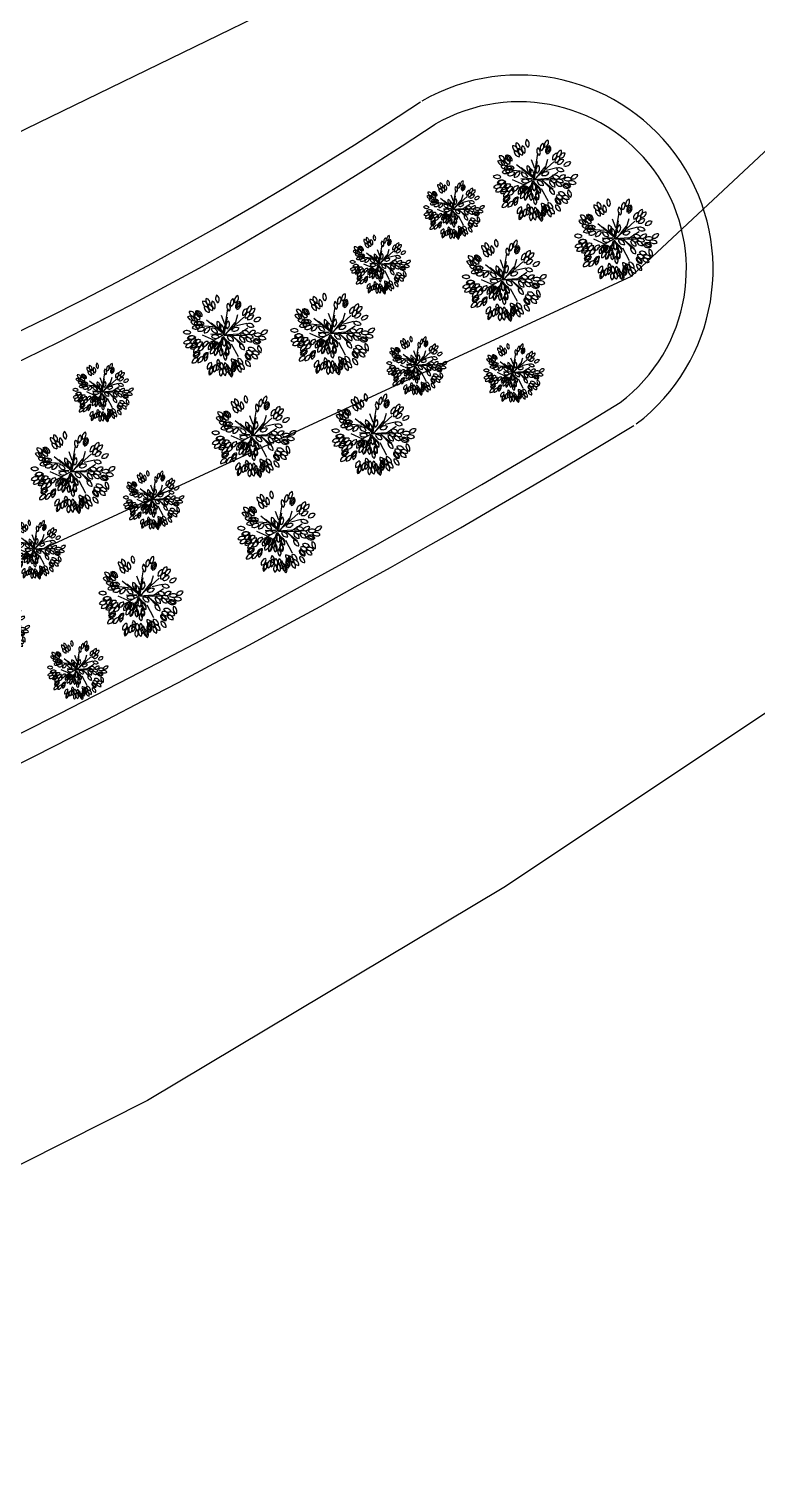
# Model space of a CAD drawing. Header units: metres. Extents: x 263639 to 269142, y 7370519 to 7372711.
# Drawn here: x 268800.8 to 268833.5, y 7371393.2 to 7371457.6 of the extents above; entities that cross this region are included whole.
import ezdxf

# ---------------------------------------------------------------- set-up
doc = ezdxf.new("R2010")
doc.units = ezdxf.units.M
doc.layers.add('CAY', color=94, linetype='Continuous')
doc.layers.add('LOTE', color=7, linetype='Continuous')

# ---------------------------------------------------------------- blocks, each defined once
blk = doc.blocks.new('A$C4E926DCA')
at = {"layer": 'CAY'}
for p, q in [((345, 438), (319, 510)), ((330, 348), (364, 495)), ((335, 348), (374, 563)), ((337, 344), (504, 491)), ((343, 359), (369, 495)), ((374, 563), (372, 552)), ((425, 412), (456, 514)), ((248, 416), (139, 427)), ((335, 355), (195, 472)), ((229, 355), (319, 359)), ((340, 359), (234, 446)), ((345, 344), (433, 450)), ((443, 423), (528, 442)), ((443, 344), (536, 404)), ((258, 302), (160, 348)), ((340, 351), (187, 268)), ((314, 348), (229, 355)), ((332, 336), (266, 185)), ((322, 329), (287, 230)), ((306, 257), (322, 181)), ((316, 348), (314, 348)), ((322, 333), (322, 329)), ((330, 333), (369, 283)), ((367, 291), (332, 333)), ((337, 348), (451, 355)), ((340, 344), (512, 344)), ((369, 283), (367, 291)), ((396, 272), (451, 166)), ((406, 340), (496, 264)), ((414, 333), (478, 264))]:
    blk.add_line(p, q, dxfattribs=at)
for centre, radius, start, end in [((209, 625), 44.2, 173.5101, 266.522), ((165, 587), 42.7, 352.1668, 89.9456), ((236, 637), 44.2, 158.5101, 251.522), ((184, 612), 42.7, 337.1668, 74.9456), ((253, 595), 44.2, 168.5101, 261.522), ((206, 561), 42.7, 347.1668, 84.9456), ((283, 605), 44.2, 148.5101, 241.522), ((227, 589), 42.7, 327.1668, 64.9456), ((317, 652), 44.2, 143.5101, 236.522), ((260, 642), 42.7, 322.1668, 59.9456), ((409, 581), 44.2, 143.5101, 236.522), ((352, 571), 42.7, 322.1668, 59.9456), ((438, 608), 44.2, 118.5101, 211.522), ((382, 623), 42.7, 297.1668, 34.9456), ((473, 630), 44.2, 108.5101, 201.522), ((420, 654), 42.7, 287.1668, 24.9456), ((481, 579), 44.2, 98.5101, 191.522), ((433, 611), 42.7, 277.1668, 14.9456), ((490, 571), 44.2, 103.5101, 196.522), ((439, 599), 42.7, 282.1668, 19.9456), ((57, 464), 42.7, 17.1668, 114.9456), ((81, 517), 44.2, 198.5101, 291.522), ((60, 505), 42.7, 2.1668, 99.9456), ((96, 550), 44.2, 183.5101, 276.522), ((80, 460), 42.7, 12.1668, 109.9456), ((109, 511), 44.2, 193.5101, 286.522), ((100, 477), 42.7, 7.1668, 104.9456), ((133, 524), 44.2, 188.5101, 281.522), ((148, 544), 44.2, 173.5101, 266.522), ((104, 506), 42.7, 352.1668, 89.9456), ((158, 550), 44.2, 178.5101, 271.522), ((117, 509), 42.7, 357.1668, 94.9456), ((222, 582), 44.2, 173.5101, 266.522), ((178, 544), 42.7, 352.1668, 89.9456), ((537, 517), 44.2, 98.5101, 191.522), ((489, 550), 42.7, 277.1668, 14.9456), ((557, 491), 44.2, 93.5101, 186.522), ((513, 527), 42.7, 272.1668, 9.9456), ((574, 541), 44.2, 98.5101, 191.522), ((574, 464), 44.2, 73.5101, 166.522), ((527, 573), 42.7, 277.1668, 14.9456), ((545, 514), 42.7, 252.1668, 349.9456), ((594, 518), 44.2, 83.5101, 176.522), ((556, 562), 42.7, 262.1668, 359.9456), ((629, 444), 44.2, 68.5101, 161.522), ((604, 496), 42.7, 247.1668, 344.9456), ((30, 347), 42.7, 37.1668, 134.9456), ((35, 405), 44.2, 218.5101, 311.522), ((88, 426), 42.7, 27.1668, 124.9456), ((103, 482), 44.2, 208.5101, 301.522), ((110, 387), 42.7, 47.1668, 144.9456), ((104, 444), 44.2, 228.5101, 321.522), ((123, 418), 42.7, 37.1668, 134.9456), ((127, 475), 44.2, 218.5101, 311.522), ((140, 396), 42.7, 52.1668, 149.9456), ((130, 453), 44.2, 233.5101, 326.522), ((141, 419), 42.7, 37.1668, 134.9456), ((145, 477), 44.2, 218.5101, 311.522), ((156, 370), 42.7, 57.1668, 154.9456), ((141, 425), 44.2, 238.5101, 331.522), ((216, 369), 42.7, 82.1668, 179.9456), ((179, 413), 44.2, 263.5101, 356.522), ((243, 362), 42.7, 7.1668, 104.9456), ((275, 410), 44.2, 188.5101, 281.522), ((324, 444), 44.2, 158.5101, 251.522), ((272, 419), 42.7, 337.1668, 74.9456), ((345, 421), 44.2, 158.5101, 251.522), ((293, 396), 42.7, 337.1668, 74.9456), ((398, 423), 44.2, 118.5101, 211.522), ((342, 437), 42.7, 297.1668, 34.9456), ((440, 364), 44.2, 58.5101, 151.522), ((424, 420), 42.7, 237.1668, 334.9456), ((528, 390), 42.7, 202.1668, 299.9456), ((509, 336), 44.2, 23.5101, 116.522), ((548, 395), 44.2, 28.5101, 121.522), ((563, 451), 42.7, 207.1668, 304.9456), ((584, 336), 44.2, 68.5101, 161.522), ((559, 389), 42.7, 247.1668, 344.9456), ((618, 315), 44.2, 43.5101, 136.522), ((684, 337), 44.2, 68.5101, 161.522), ((659, 389), 42.7, 247.1668, 344.9456), ((39, 266), 42.7, 52.1668, 149.9456), ((28, 323), 44.2, 233.5101, 326.522), ((58, 241), 42.7, 67.1668, 164.9456), ((33, 293), 44.2, 248.5101, 341.522), ((69, 303), 42.7, 52.1668, 149.9456), ((59, 360), 44.2, 233.5101, 326.522), ((72, 302), 42.7, 42.1668, 139.9456), ((72, 360), 44.2, 223.5101, 316.522), ((94, 274), 42.7, 62.1668, 159.9456), ((73, 328), 44.2, 243.5101, 336.522), ((99, 227), 42.7, 67.1668, 164.9456), ((74, 280), 44.2, 248.5101, 341.522), ((103, 243), 42.7, 67.1668, 164.9456), ((78, 295), 44.2, 248.5101, 341.522), ((124, 209), 42.7, 82.1668, 179.9456), ((86, 253), 44.2, 263.5101, 356.522), ((122, 271), 42.7, 57.1668, 154.9456), ((106, 326), 44.2, 238.5101, 331.522), ((150, 249), 42.7, 77.1668, 174.9456), ((116, 297), 44.2, 258.5101, 351.522), ((167, 222), 42.7, 82.1668, 179.9456), ((129, 265), 44.2, 263.5101, 356.522), ((201, 254), 42.7, 82.1668, 179.9456), ((163, 298), 44.2, 263.5101, 356.522), ((246, 239), 42.7, 97.1668, 194.9456), ((199, 272), 44.2, 278.5101, 11.522), ((263, 252), 42.7, 87.1668, 184.9456), ((221, 292), 44.2, 268.5101, 1.522), ((264, 203), 42.7, 97.1668, 194.9456), ((217, 236), 44.2, 278.5101, 11.522), ((263, 307), 42.7, 37.1668, 134.9456), ((267, 364), 44.2, 218.5101, 311.522), ((281, 250), 42.7, 97.1668, 194.9456), ((233, 283), 44.2, 278.5101, 11.522), ((296, 199), 42.7, 112.1668, 209.9456), ((297, 247), 42.7, 107.1668, 204.9456), ((245, 271), 44.2, 288.5101, 21.522), ((241, 219), 44.2, 293.5101, 26.522), ((326, 232), 42.7, 112.1668, 209.9456), ((331, 258), 42.7, 97.1668, 194.9456), ((272, 251), 44.2, 293.5101, 26.522), ((283, 291), 44.2, 278.5101, 11.522), ((340, 205), 42.7, 127.1668, 224.9456), ((283, 209), 44.2, 308.5101, 41.522), ((364, 288), 42.7, 137.1668, 234.9456), ((307, 283), 44.2, 318.5101, 51.522), ((390, 280), 42.7, 172.1668, 269.9456), ((390, 220), 42.7, 147.1668, 244.9456), ((346, 243), 44.2, 353.5101, 86.522), ((334, 205), 44.2, 328.5101, 61.522), ((402, 273), 42.7, 152.1668, 249.9456), ((373, 293), 44.2, 8.5101, 101.522), ((406, 340), 42.7, 187.1668, 284.9456), ((347, 253), 44.2, 333.5101, 66.522), ((506, 265), 42.7, 172.1668, 269.9456), ((462, 228), 44.2, 353.5101, 86.522), ((508, 327), 42.7, 177.1668, 274.9456), ((467, 286), 44.2, 358.5101, 91.522), ((512, 362), 42.7, 197.1668, 294.9456), ((488, 309), 44.2, 18.5101, 111.522), ((557, 329), 42.7, 187.1668, 284.9456), ((524, 281), 44.2, 8.5101, 101.522), ((541, 305), 44.2, 23.5101, 116.522), ((560, 360), 42.7, 202.1668, 299.9456), ((556, 196), 44.2, 23.5101, 116.522), ((595, 256), 44.2, 28.5101, 121.522), ((610, 312), 42.7, 207.1668, 304.9456), ((620, 321), 42.7, 202.1668, 299.9456), ((600, 266), 44.2, 23.5101, 116.522), ((617, 373), 42.7, 222.1668, 319.9456), ((656, 236), 42.7, 152.1668, 249.9456), ((601, 215), 44.2, 333.5101, 66.522), ((648, 287), 44.2, 33.5101, 126.522), ((658, 344), 42.7, 212.1668, 309.9456), ((110, 118), 42.7, 77.1668, 174.9456), ((77, 165), 44.2, 258.5101, 351.522), ((121, 175), 42.7, 72.1668, 169.9456), ((92, 225), 44.2, 253.5101, 346.522), ((121, 162), 42.7, 67.1668, 164.9456), ((96, 214), 44.2, 248.5101, 341.522), ((159, 126), 42.7, 87.1668, 184.9456), ((118, 167), 44.2, 268.5101, 1.522), ((202, 161), 42.7, 87.1668, 184.9456), ((161, 201), 44.2, 268.5101, 1.522), ((211, 156), 42.7, 112.1668, 209.9456), ((156, 175), 44.2, 293.5101, 26.522), ((235, 79), 42.7, 97.1668, 194.9456), ((188, 111), 44.2, 278.5101, 11.522), ((316, 119), 42.7, 142.1668, 239.9456), ((259, 108), 44.2, 323.5101, 56.522), ((342, 91), 42.7, 137.1668, 234.9456), ((285, 86), 44.2, 318.5101, 51.522), ((373, 174), 42.7, 137.1668, 234.9456), ((315, 169), 44.2, 318.5101, 51.522), ((387, 197), 42.7, 117.1668, 214.9456), ((331, 211), 44.2, 298.5101, 31.522), ((437, 141), 42.7, 172.1668, 269.9456), ((393, 104), 44.2, 353.5101, 86.522), ((441, 101), 42.7, 147.1668, 244.9456), ((386, 85), 44.2, 328.5101, 61.522), ((462, 128), 42.7, 167.1668, 264.9456), ((415, 95), 44.2, 348.5101, 81.522), ((490, 145), 42.7, 172.1668, 269.9456), ((446, 108), 44.2, 353.5101, 86.522), ((551, 181), 42.7, 177.1668, 274.9456), ((511, 139), 44.2, 358.5101, 91.522), ((553, 126), 42.7, 172.1668, 269.9456), ((509, 88), 44.2, 353.5101, 86.522), ((555, 188), 42.7, 177.1668, 274.9456), ((514, 146), 44.2, 358.5101, 91.522), ((559, 222), 42.7, 197.1668, 294.9456), ((535, 170), 44.2, 18.5101, 111.522), ((575, 251), 42.7, 202.1668, 299.9456), ((604, 189), 42.7, 187.1668, 284.9456), ((571, 142), 44.2, 8.5101, 101.522), ((588, 166), 44.2, 23.5101, 116.522), ((607, 221), 42.7, 202.1668, 299.9456), ((248, 36), 42.7, 107.1668, 204.9456), ((195, 60), 44.2, 288.5101, 21.522), ((256, 49), 42.7, 112.1668, 209.9456), ((201, 68), 44.2, 293.5101, 26.522), ((286, 67), 42.7, 117.1668, 214.9456), ((230, 82), 44.2, 298.5101, 31.522), ((310, 78), 42.7, 117.1668, 214.9456), ((254, 92), 44.2, 298.5101, 31.522), ((336, 36), 42.7, 127.1668, 224.9456), ((278, 41), 44.2, 308.5101, 41.522), ((365, 49), 42.7, 142.1668, 239.9456), ((375, 92), 42.7, 142.1668, 239.9456), ((308, 38), 44.2, 323.5101, 56.522), ((318, 81), 44.2, 323.5101, 56.522), ((387, 66), 42.7, 127.1668, 224.9456), ((330, 70), 44.2, 308.5101, 41.522), ((409, 48), 42.7, 142.1668, 239.9456), ((352, 38), 44.2, 323.5101, 56.522), ((420, 35), 42.7, 137.1668, 234.9456), ((362, 29), 44.2, 318.5101, 51.522), ((437, 81), 42.7, 147.1668, 244.9456), ((445, 92), 42.7, 147.1668, 244.9456), ((381, 66), 44.2, 328.5101, 61.522), ((389, 77), 44.2, 328.5101, 61.522), ((485, 78), 42.7, 157.1668, 254.9456), ((432, 52), 44.2, 338.5101, 71.522), ((503, 103), 42.7, 172.1668, 269.9456), ((459, 65), 44.2, 353.5101, 86.522)]:
    blk.add_arc(centre, radius, start, end, dxfattribs=at)

msp = doc.modelspace()

# ---------------------------------------------------------------- linework, layer by layer
msp.add_lwpolyline([(268374.717, 7371325.513), (268699.281, 7371393.26), (268769.692, 7371419.586), (268827.885, 7371446.527), (268876.127, 7371491.612), (268897.052, 7371525.349), (268910.849, 7371558.416), (268920.449, 7371597.908), (269004.175, 7371836.446)])
for centre, radius, start, end in [((268822.828, 7371446.837), 8.714, 307.14137, 120.02748), ((268732.08, 7371584.346), 156.053, 262.52449, 303.58442), ((268822.828, 7371446.837), 7.514, 307.14137, 120.02748), ((268732.08, 7371584.346), 157.253, 262.52449, 303.58442), ((268628.342, 7371770.085), 384.718, 284.00466, 301.1528), ((268628.342, 7371770.085), 385.918, 284.00466, 301.1528)]:
    msp.add_arc(centre, radius, start, end)
at = {"layer": 'LOTE', "color": 7}
msp.add_lwpolyline([(268797.978, 7371451.819), (268788.564, 7371474.203), (268784.277, 7371484.399), (268792.543, 7371488.559), (268795.715, 7371490.156), (268812.588, 7371458.928), (268797.978, 7371451.819)], close=True, dxfattribs=at)
msp.add_lwpolyline([(268743.339, 7371299.089), (268770.4, 7371305.775), (268789.215, 7371312.063), (268809.399, 7371319.827), (268835.166, 7371331.792), (268865.72, 7371349.223), (268885.699, 7371363.669), (268901.066, 7371375.271), (268843.182, 7371434.127), (268834.66, 7371427.415), (268822.151, 7371419.09), (268806.143, 7371409.52), (268793.094, 7371402.952), (268777.87, 7371396.689), (268767.604, 7371393.078), (268756.599, 7371389.772), (268731.358, 7371384.099), (268704.134, 7371378.089), (268677.988, 7371372.316), (268648.199, 7371366.173), (268653.644, 7371335.942), (268666.319, 7371330.309), (268672.902, 7371299.089)], dxfattribs=at)

# ---------------------------------------------------------------- block references
at = {"layer": 'CAY'}
for p, xscale, yscale, zscale, rotation in [((268821.704, 7371448.951), 0.005419605997093405, 0.005419605997093405, 0.005419605997093405, 0.9832373324163496), ((268818.568, 7371448.153), 0.003901757892067668, 0.003901757892067668, 0.003901757892067668, 0.98323733241635), ((268825.348, 7371446.29), 0.005419605997093405, 0.005419605997093405, 0.005419605997093405, 0.9832373324163496), ((268815.256, 7371445.698), 0.003901757892067668, 0.003901757892067668, 0.003901757892067668, 0.98323733241635), ((268820.309, 7371444.46), 0.005419605997093405, 0.005419605997093405, 0.005419605997093405, 0.9832373324163496), ((268807.785, 7371441.971), 0.005419605997093405, 0.005419605997093405, 0.005419605997093405, 0.9832373324163496), ((268812.597, 7371442.054), 0.005419605997093405, 0.005419605997093405, 0.005419605997093405, 0.9832373324163496), ((268816.9, 7371441.155), 0.003901757892067668, 0.003901757892067668, 0.003901757892067668, 0.98323733241635), ((268821.256, 7371440.83), 0.003901757892067668, 0.003901757892067668, 0.003901757892067668, 0.98323733241635), ((268802.815, 7371439.957), 0.003901757892067668, 0.003901757892067668, 0.003901757892067668, 0.98323733241635), ((268809.066, 7371437.457), 0.005419605997093405, 0.005419605997093405, 0.005419605997093405, 0.9832373324163496), ((268814.451, 7371437.549), 0.005419605997093405, 0.005419605997093405, 0.005419605997093405, 0.9832373324163496), ((268800.942, 7371435.84), 0.005419605997093405, 0.005419605997093405, 0.005419605997093405, 0.9832373324163496), ((268805.082, 7371435.126), 0.003901757892067668, 0.003901757892067668, 0.003901757892067668, 0.98323733241635), ((268810.22, 7371433.17), 0.005419605997093405, 0.005419605997093405, 0.005419605997093405, 0.9832373324163496), ((268799.763, 7371432.907), 0.003901757892067668, 0.003901757892067668, 0.003901757892067668, 0.98323733241635), ((268803.992, 7371430.262), 0.005419605997093405, 0.005419605997093405, 0.005419605997093405, 0.9832373324163496), ((268798.158, 7371429.306), 0.003901757892067668, 0.003901757892067668, 0.003901757892067668, 0.98323733241635), ((268801.676, 7371427.494), 0.003901757892067668, 0.003901757892067668, 0.003901757892067668, 0.98323733241635)]:
    msp.add_blockref('A$C4E926DCA', p, dxfattribs=dict(at, xscale=xscale, yscale=yscale, zscale=zscale, rotation=rotation))

doc.saveas('drawing.dxf')
